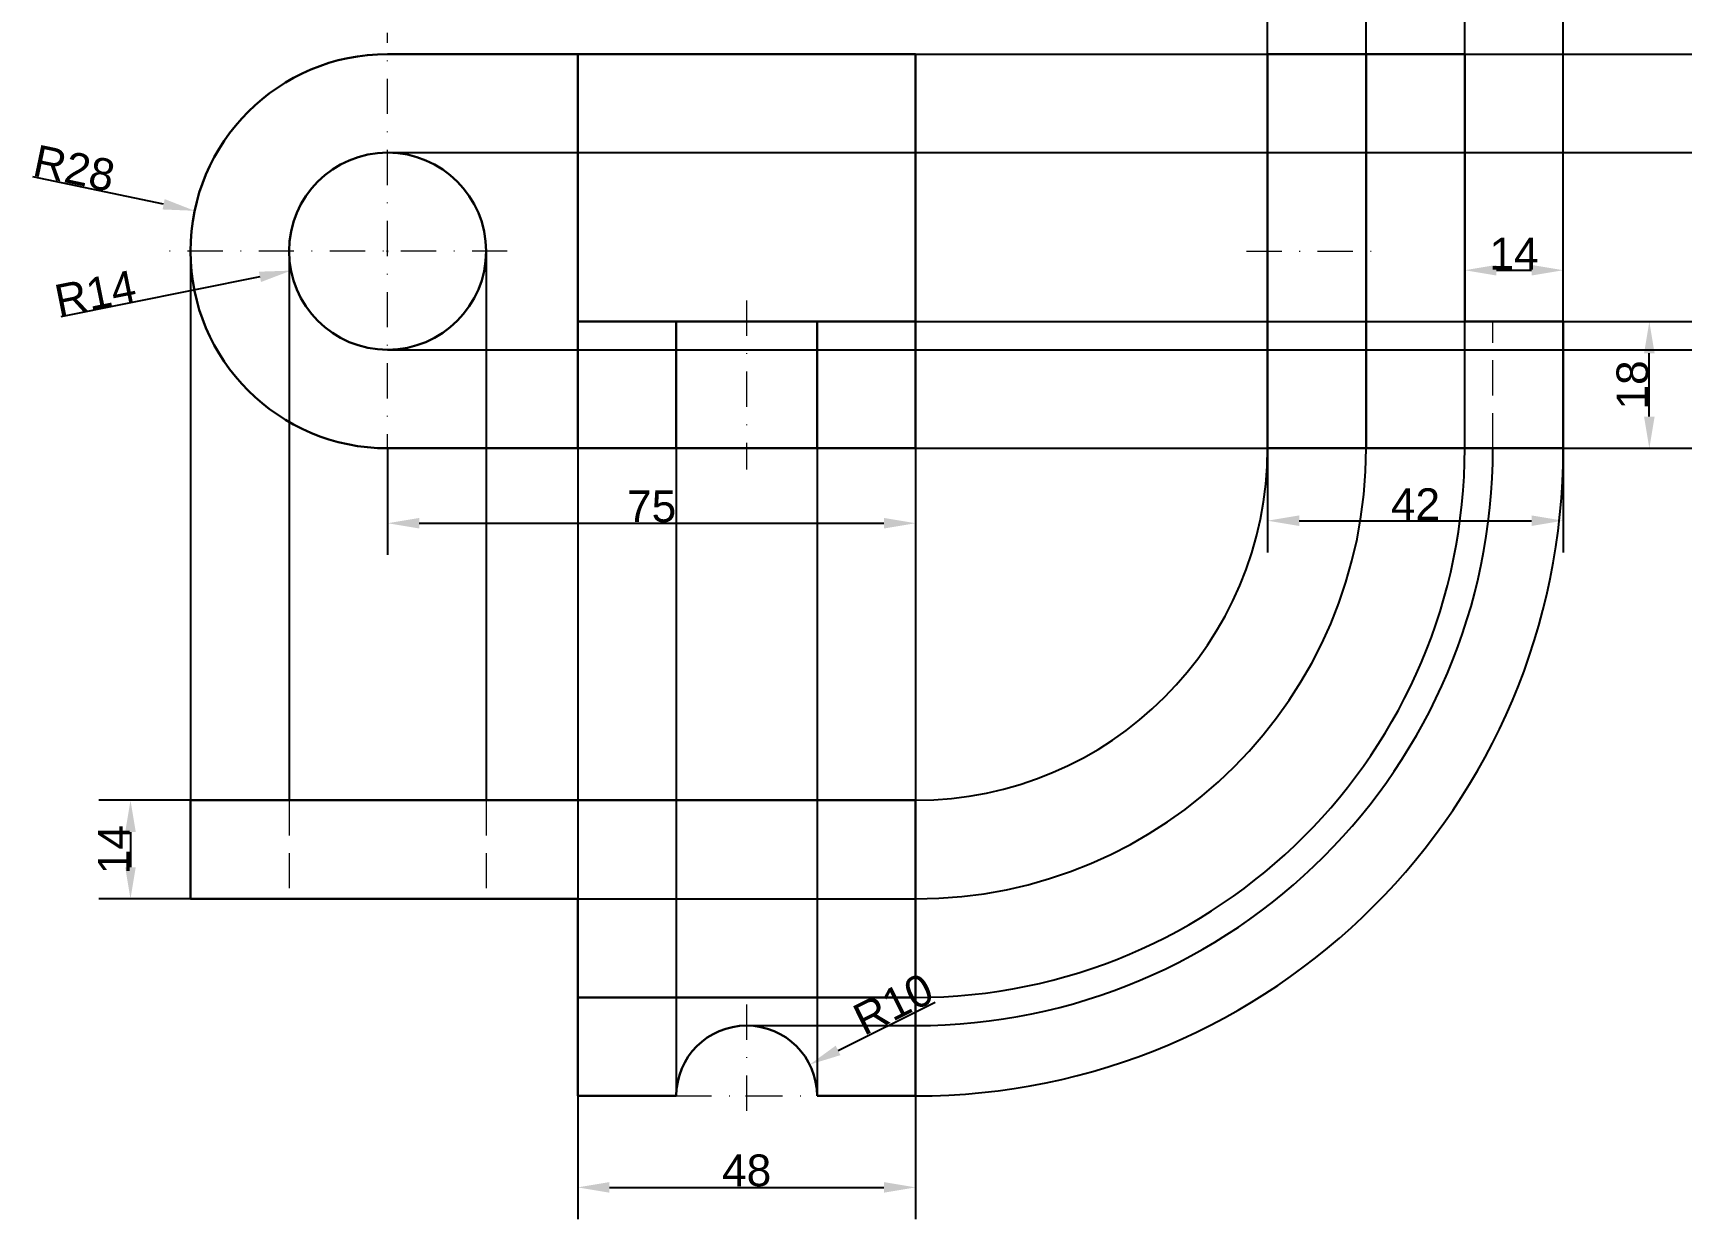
# Model space of a CAD drawing. Header units: inches. Extents: x -50 to 184, y -137 to 31.
import ezdxf

# ---------------------------------------------------------------- set-up
doc = ezdxf.new("R2010")
doc.units = ezdxf.units.IN
doc.header["$LTSCALE"] = 10
doc.header["$MEASUREMENT"] = 0
doc.linetypes.add('DASHDOT', pattern=[1, 0.5, -0.25, 0, -0.25])
doc.linetypes.add('DASHED', pattern=[0.75, 0.5, -0.25])
doc.layers.add('ajutator', color=83, linetype='Continuous')
for name, color, linetype, lineweight in [('contur', 164, 'Continuous', 30), ('cote', 240, 'DASHDOT', 20), ('nevazute', 170, 'DASHED', 20)]:
    doc.layers.add(name, color=color, linetype=linetype, lineweight=lineweight)
doc.styles.add('Text 4.5', font='arial.ttf')
doc.dimstyles.new('Cote 4.5', dxfattribs={"dimtxt": 4.5, "dimasz": 4.5, "dimexe": 4.5, "dimexo": 0, "dimgap": 0.09, "dimtad": 1, "dimdec": 0, "dimzin": 0, "dimdsep": 46, "dimtxsty": 'Text 4.5', "dimcen": 0.09, "dimadec": 0, "dimazin": 0, "dimtfac": 1, "dimtdec": 0, "dimtofl": 0, "dimtmove": 0, "dimatfit": 0, "dimfxl": 1, "dimtolj": 1, "dimtzin": 0, "dimarcsym": 1})

# ---------------------------------------------------------------- blocks, each defined once
blk = doc.blocks.new('*D1')
at = {"color": 0, "lineweight": -2, "transparency": 16777216}
for p, q in [((153, -10), (153, 1.8)), ((167, -10), (167, 1.8)), ((157.5, -2.7), (162.5, -2.7))]:
    blk.add_line(p, q, dxfattribs=at)
at = {"color": 0, "transparency": 16777216}
for points in [[(157.5, -1.95), (157.5, -3.45), (153, -2.7)], [(162.5, -1.95), (162.5, -3.45), (167, -2.7)]]:
    blk.add_solid(points, dxfattribs=at)
at = {"layer": 'Defpoints', "color": 0, "transparency": 16777216}
for p in [(167, -2.7), (153, -10), (167, -10)]:
    blk.add_point(p, dxfattribs=at)
at = {"color": 0, "transparency": 16777216, "insert": (160, -0.35), "char_height": 4.5, "attachment_point": 5, "style": 'Text 4.5'}
blk.add_mtext('\\A1;14', dxfattribs=at)
blk = doc.blocks.new('*D2')
at = {"color": 0, "lineweight": -2, "transparency": 16777216}
for p, q in [((167, -10), (183.72, -10)), ((179.22, -23.5), (179.22, -14.5)), ((167, -28), (183.72, -28))]:
    blk.add_line(p, q, dxfattribs=at)
at = {"color": 0, "transparency": 16777216}
for points in [[(178.47, -14.5), (179.97, -14.5), (179.22, -10)], [(178.47, -23.5), (179.97, -23.5), (179.22, -28)]]:
    blk.add_solid(points, dxfattribs=at)
at = {"layer": 'Defpoints', "color": 0, "transparency": 16777216}
for p in [(167, -10), (179.22, -10), (167, -28)]:
    blk.add_point(p, dxfattribs=at)
at = {"color": 0, "transparency": 16777216, "insert": (176.84, -19), "char_height": 4.5, "attachment_point": 5, "rotation": 90, "style": 'Text 4.5'}
blk.add_mtext('\\A1;18', dxfattribs=at)
blk = doc.blocks.new('*D3')
at = {"color": 0, "lineweight": -2, "transparency": 16777216}
for p, q in [((125, -28), (125, -42.78)), ((167, -28), (167, -42.78)), ((129.5, -38.28), (162.5, -38.28))]:
    blk.add_line(p, q, dxfattribs=at)
at = {"color": 0, "transparency": 16777216}
for points in [[(129.5, -37.53), (129.5, -39.03), (125, -38.28)], [(162.5, -37.53), (162.5, -39.03), (167, -38.28)]]:
    blk.add_solid(points, dxfattribs=at)
at = {"layer": 'Defpoints', "color": 0, "transparency": 16777216}
for p in [(125, -28), (167, -28), (167, -38.28)]:
    blk.add_point(p, dxfattribs=at)
at = {"color": 0, "transparency": 16777216, "insert": (146, -35.93), "char_height": 4.5, "attachment_point": 5, "style": 'Text 4.5'}
blk.add_mtext('\\A1;42', dxfattribs=at)
blk = doc.blocks.new('*D4')
at = {"color": 0, "lineweight": -2, "transparency": 16777216}
for p, q in [((63.98, -113.53), (77.78, -106.65)), ((50.91, -120), (51.09, -120)), ((51, -120.09), (51, -119.91))]:
    blk.add_line(p, q, dxfattribs=at)
at = {"color": 0, "transparency": 16777216}
blk.add_solid([(63.64, -112.86), (64.31, -114.2), (59.95, -115.54)], dxfattribs=at)
at = {"layer": 'Defpoints', "color": 0, "transparency": 16777216}
for p in [(59.95, -115.54), (51, -120)]:
    blk.add_point(p, dxfattribs=at)
at = {"color": 0, "transparency": 16777216, "insert": (71.83, -106.95), "char_height": 4.5, "attachment_point": 5, "rotation": 26.4923, "style": 'Text 4.5'}
blk.add_mtext('\\A1;R10', dxfattribs=at)
blk = doc.blocks.new('*D5')
at = {"color": 0, "lineweight": -2, "transparency": 16777216}
for p, q in [((-0.09, 0), (0.09, 0)), ((0, -0.09), (0, 0.09)), ((-18.14, -3.65), (-46.41, -9.33))]:
    blk.add_line(p, q, dxfattribs=at)
at = {"color": 0, "transparency": 16777216}
blk.add_solid([(-18.28, -2.91), (-17.99, -4.38), (-13.73, -2.76)], dxfattribs=at)
at = {"layer": 'Defpoints', "color": 0, "transparency": 16777216}
for p in [(0, 0), (-13.73, -2.76)]:
    blk.add_point(p, dxfattribs=at)
at = {"color": 0, "transparency": 16777216, "insert": (-41.52, -5.96), "char_height": 4.5, "attachment_point": 5, "rotation": 11.373, "style": 'Text 4.5'}
blk.add_mtext('\\A1;R14', dxfattribs=at)
blk = doc.blocks.new('*D6')
at = {"color": 0, "lineweight": -2, "transparency": 16777216}
for p, q in [((-31.81, 6.66), (-50.37, 10.55)), ((-0.09, 0), (0.09, 0)), ((0, -0.09), (0, 0.09))]:
    blk.add_line(p, q, dxfattribs=at)
at = {"color": 0, "transparency": 16777216}
blk.add_solid([(-31.66, 7.4), (-31.96, 5.93), (-27.41, 5.74)], dxfattribs=at)
at = {"layer": 'Defpoints', "color": 0, "transparency": 16777216}
for p in [(-27.41, 5.74), (0, 0)]:
    blk.add_point(p, dxfattribs=at)
at = {"color": 0, "transparency": 16777216, "insert": (-44.52, 11.77), "char_height": 4.5, "attachment_point": 5, "rotation": 348.169, "style": 'Text 4.5'}
blk.add_mtext('\\A1;R28', dxfattribs=at)
blk = doc.blocks.new('*D7')
at = {"color": 0, "lineweight": -2, "transparency": 16777216}
for p, q in [((0, -28), (0, -43.14)), ((75, -28), (75, -43.14)), ((4.5, -38.64), (70.5, -38.64))]:
    blk.add_line(p, q, dxfattribs=at)
at = {"color": 0, "transparency": 16777216}
for points in [[(4.5, -37.89), (4.5, -39.39), (0, -38.64)], [(70.5, -37.89), (70.5, -39.39), (75, -38.64)]]:
    blk.add_solid(points, dxfattribs=at)
at = {"layer": 'Defpoints', "color": 0, "transparency": 16777216}
for p in [(0, -28), (75, -28), (75, -38.64)]:
    blk.add_point(p, dxfattribs=at)
at = {"color": 0, "transparency": 16777216, "insert": (37.5, -36.26), "char_height": 4.5, "attachment_point": 5, "style": 'Text 4.5'}
blk.add_mtext('\\A1;75', dxfattribs=at)
blk = doc.blocks.new('*D8')
at = {"color": 0, "lineweight": -2, "transparency": 16777216}
for p, q in [((27, -120), (27, -137.48)), ((75, -120), (75, -137.48)), ((31.5, -132.98), (70.5, -132.98))]:
    blk.add_line(p, q, dxfattribs=at)
at = {"color": 0, "transparency": 16777216}
for points in [[(31.5, -132.23), (31.5, -133.73), (27, -132.98)], [(70.5, -132.23), (70.5, -133.73), (75, -132.98)]]:
    blk.add_solid(points, dxfattribs=at)
at = {"layer": 'Defpoints', "color": 0, "transparency": 16777216}
for p in [(27, -120), (75, -120), (75, -132.98)]:
    blk.add_point(p, dxfattribs=at)
at = {"color": 0, "transparency": 16777216, "insert": (51, -130.59), "char_height": 4.5, "attachment_point": 5, "style": 'Text 4.5'}
blk.add_mtext('\\A1;48', dxfattribs=at)
blk = doc.blocks.new('*D9')
at = {"color": 0, "lineweight": -2, "transparency": 16777216}
for p, q in [((-28, -78), (-41.02, -78)), ((-36.52, -82.5), (-36.52, -87.5)), ((-28, -92), (-41.02, -92))]:
    blk.add_line(p, q, dxfattribs=at)
at = {"color": 0, "transparency": 16777216}
for points in [[(-37.27, -82.5), (-35.77, -82.5), (-36.52, -78)], [(-37.27, -87.5), (-35.77, -87.5), (-36.52, -92)]]:
    blk.add_solid(points, dxfattribs=at)
at = {"layer": 'Defpoints', "color": 0, "transparency": 16777216}
for p in [(-28, -78), (-36.52, -92), (-28, -92)]:
    blk.add_point(p, dxfattribs=at)
at = {"color": 0, "transparency": 16777216, "insert": (-38.87, -85), "char_height": 4.5, "attachment_point": 5, "rotation": 90, "style": 'Text 4.5'}
blk.add_mtext('\\A1;14', dxfattribs=at)

msp = doc.modelspace()

# ---------------------------------------------------------------- linework, layer by layer
at = {"layer": 'ajutator'}
for p, q in [((-28, 0), (-28, -92)), ((-14, 0), (-14, -78)), ((14, 0), (14, -78)), ((27, -28), (27, -92)), ((41, -28), (41, -120)), ((61, -28), (61, -120)), ((75, -28), (75, -120)), ((27, -92), (75, -92)), ((51, -110), (75, -110))]:
    msp.add_line(p, q, dxfattribs=at)
for p, direction in [((125, -28), (0, 1)), ((139, -28), (0, 1)), ((153, -28), (0, 1)), ((167, -28), (0, 1)), ((75, 28), (1, 0)), ((0, 14), (1, 0)), ((75, -10), (1, 0)), ((0, -14), (1, 0)), ((75, -28), (1, 0))]:
    msp.add_ray(p, direction, dxfattribs=at)
for radius in [50, 64, 78, 92, 82]:
    msp.add_arc((75, -28), radius, 270, 0, dxfattribs=at)
at = {"layer": 'contur'}
for p, q in [((0, 28), (75, 28)), ((27, -28), (27, 28)), ((75, 28), (75, -28)), ((125, -28), (125, 28)), ((125, 28), (139, 28)), ((139, 28), (139, -28)), ((153, 28), (139, 28)), ((153, -10), (153, 28)), ((27, -10), (75, -10)), ((41, -28), (41, -10)), ((61, -28), (61, -10)), ((167, -10), (153, -10)), ((167, -28), (167, -10)), ((75, -28), (0, -28)), ((139, -28), (125, -28)), ((139, -28), (167, -28)), ((75, -78), (-28, -78)), ((-28, -92), (-28, -78)), ((75, -78), (75, -92)), ((27, -92), (-28, -92)), ((27, -106), (27, -92)), ((75, -92), (75, -106)), ((75, -106), (27, -106)), ((27, -120), (27, -106)), ((75, -106), (75, -120)), ((41, -120), (27, -120)), ((75, -120), (61, -120))]:
    msp.add_line(p, q, dxfattribs=at)
msp.add_circle((0, 0), 14, dxfattribs=at)
for centre, radius, start, end in [((0, 0), 28, 90, 270), ((51, -120), 10, 0, 180)]:
    msp.add_arc(centre, radius, start, end, dxfattribs=at)
at = {"layer": 'cote'}
for p, q in [((0, -31), (0, 31)), ((17, 0), (-31, 0)), ((122, 0), (142, 0)), ((51, -7), (51, -31)), ((51, -107), (51, -123)), ((41, -120), (61, -120))]:
    msp.add_line(p, q, dxfattribs=at)
at = {"layer": 'nevazute'}
for p, q in [((125, 14), (139, 14)), ((157, -28), (157, -10)), ((125, -14), (139, -14)), ((-14, -78), (-14, -92)), ((14, -78), (14, -92))]:
    msp.add_line(p, q, dxfattribs=at)

# ---------------------------------------------------------------- dimensions: what is measured, and where the dimension line sits
for center, mpoint, picture, middle in [((0, 0), (-27.41, 5.74), '*D6', (-45.01, 9.43)), ((0, 0), (-13.73, -2.76), '*D5', (-41.06, -8.26)), ((51, -120), (59.95, -115.54), '*D4', (72.89, -109.09))]:
    dim = msp.add_radius_dim(center=center, mpoint=mpoint, dimstyle='Cote 4.5')
    dim.commit()
    dim.dimension.update_dxf_attribs({"geometry": picture, "text_midpoint": middle, "dimtype": 164})
for base, p1, p2, picture, middle in [((167, -2.7), (153, -10), (167, -10), '*D1', (160, -0.35)), ((75, -132.98), (27, -120), (75, -120), '*D8', (51, -130.59))]:
    dim = msp.add_linear_dim(base=base, p1=p1, p2=p2, dimstyle='Cote 4.5')
    dim.commit()
    dim.dimension.update_dxf_attribs({"geometry": picture, "text_midpoint": middle})
dim = msp.add_linear_dim(base=(179.22, -10), p1=(167, -28), p2=(167, -10), angle=90, dimstyle='Cote 4.5')
dim.commit()
dim.dimension.update_dxf_attribs({"geometry": '*D2', "text_midpoint": (179.22, -19), "dimtype": 160})
for base, p1, p2, picture, middle in [((75, -38.64), (0, -28), (75, -28), '*D7', (37.5, -38.64)), ((167, -38.28), (125, -28), (167, -28), '*D3', (146, -38.28))]:
    dim = msp.add_linear_dim(base=base, p1=p1, p2=p2, dimstyle='Cote 4.5')
    dim.commit()
    dim.dimension.update_dxf_attribs({"geometry": picture, "text_midpoint": middle, "dimtype": 160})
dim = msp.add_linear_dim(base=(-36.52, -92), p1=(-28, -78), p2=(-28, -92), angle=90, dimstyle='Cote 4.5')
dim.commit()
dim.dimension.update_dxf_attribs({"geometry": '*D9', "text_midpoint": (-38.87, -85)})

doc.saveas('drawing.dxf')
